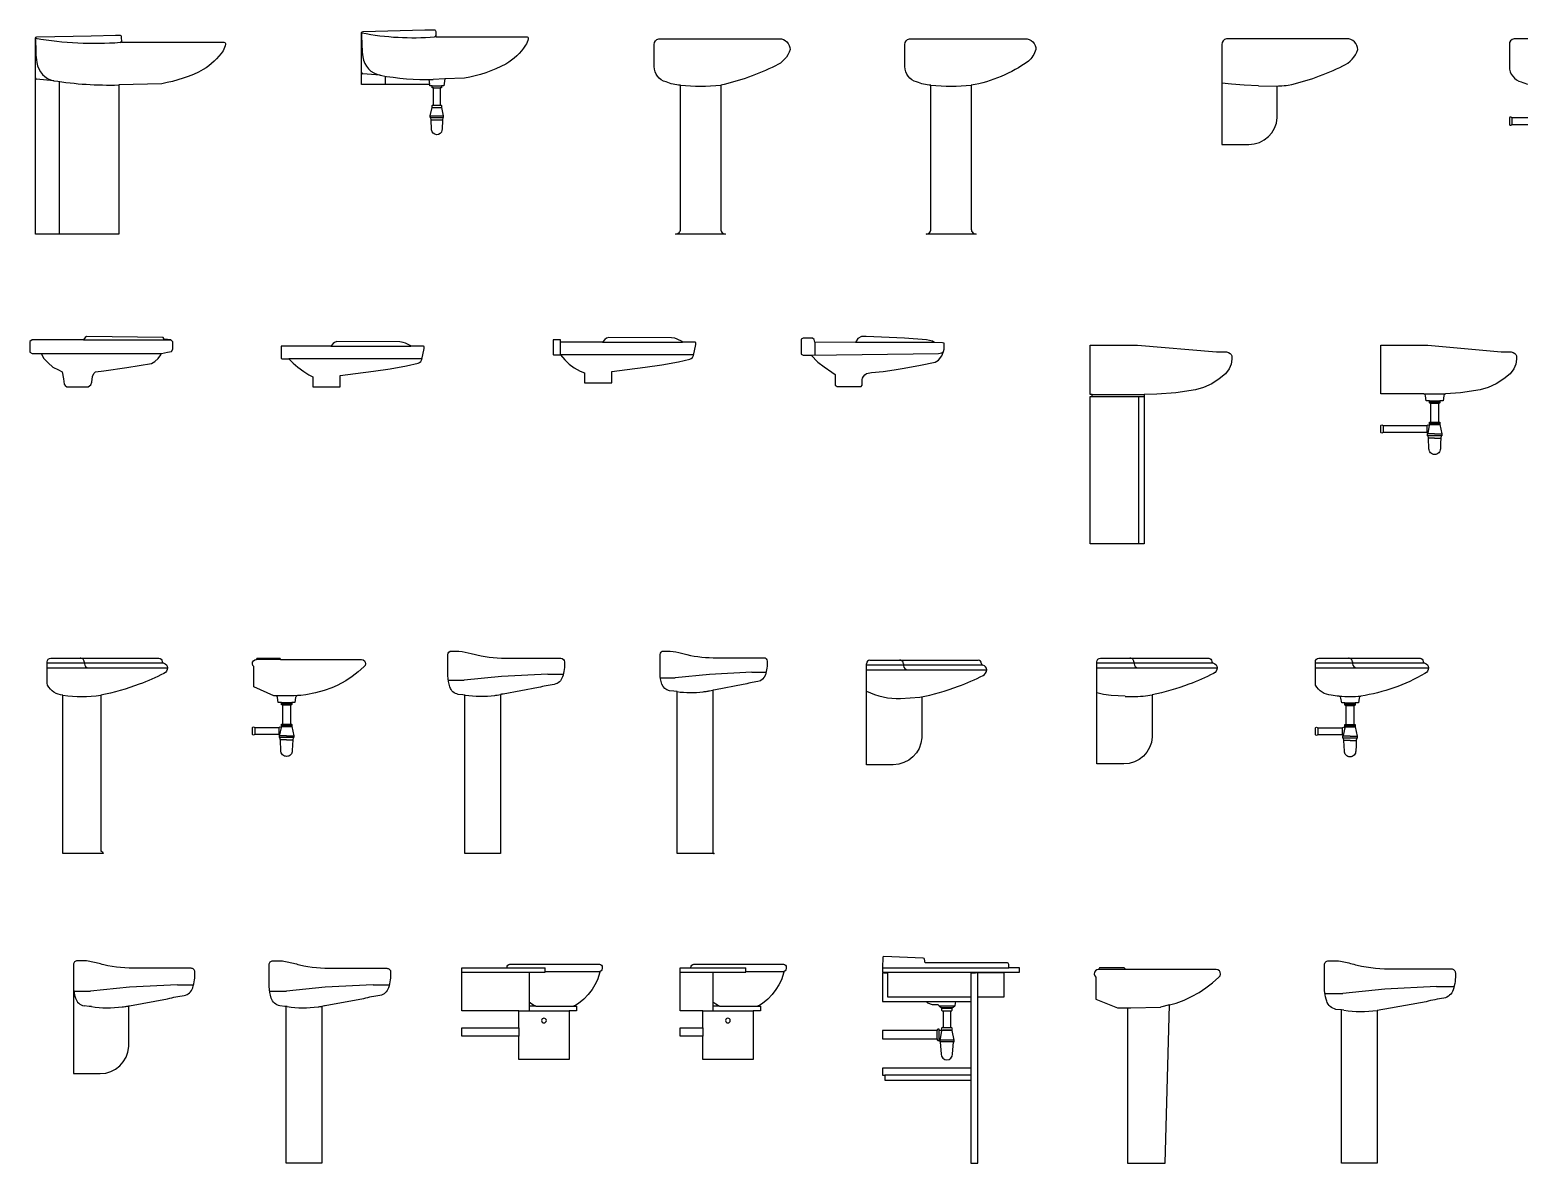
# Model space of a CAD drawing. Header units: millimetres. Extents: x 1876 to 14349, y 797 to 9454.
# Drawn here: x 1876 to 8128, y 4697 to 9454 of the extents above; entities that cross this region are included whole.
import ezdxf

# ---------------------------------------------------------------- set-up
doc = ezdxf.new("R2010")
doc.units = ezdxf.units.MM
doc.layers.add('cad-block.com', color=250, linetype='Continuous')

# ---------------------------------------------------------------- blocks, each defined once
blk = doc.blocks.new('washbasin 1_side_cad-block.com')
at = {"color": 0}
for p, q in [((0.2, 821.9), (2, 763.2)), ((78, 643.7), (5.5, 649.7)), ((100, 639.4), (100, 0))]:
    blk.add_line(p, q, dxfattribs=at)
blk.add_lwpolyline([(336.4, 834.2), (356.8, 834.2), (358.5, 832.8, -0.20768), (361, 827), (361.2, 807.2, 0.410102), (363.2, 805.2), (791.8, 805.2, -0.47533), (798.7, 796.8), (798.7, 796.7, -0.082612), (788, 769.2, -0.111555), (705, 690.2, -0.079619), (531.4, 631.2), (350, 626), (350, 0), (0, 0), (0, 655.7), (0, 820.3), (0.2, 821.9), (0.5, 823, -0.294055), (6.8, 827.3), (234, 832.4)], format="xyb", close=True, dxfattribs=at)
for centre, radius, start, end in [((1.5, 822.6), 1, 167.52517, 260.48007), ((249.4, 2301), 1500, 260.48007, 274.0964), ((301.9, 769.4), 300, 181.18705, 189.44204), ((356.2, 809.8), 5, 274.0964, 0.76835), ((95.2, 732), 90, 187.55797, 258.97062), ((6, 655.7), 6, 180, 265.23636), ((310.9, 2125.5), 1500, 261.06751, 271.49345)]:
    blk.add_arc(centre, radius, start, end, dxfattribs=at)
blk = doc.blocks.new('washbasin 2_side_cad-block.com')
at = {"color": 0}
for p, q in [((0.2, 845.1), (2, 786.4)), ((78, 666.9), (5.5, 673)), ((100, 662.7), (100, 627.4)), ((283.2, 648.9), (286.2, 627.4)), ((350, 651.2), (300.6, 649.3)), ((296.4, 622.6), (336.4, 622.6)), ((301.9, 613.5), (331, 613.5)), ((296.9, 531.7), (336, 531.7)), ((301.9, 540.8), (331, 540.8)), ((289.1, 496.2), (343.7, 496.2)), ((290.2, 488.9), (342.6, 488.9)), ((293.9, 479.9), (338.1, 479.9))]:
    blk.add_line(p, q, dxfattribs=at)
blk.add_lwpolyline([(265.6, 857.4), (307.4, 857.4), (309.1, 856.1, -0.20768), (311.6, 850.3), (311.8, 830.4, 0.410102), (313.8, 828.4), (693, 828.4, -0.47533), (699.9, 820), (699.9, 820, -0.082612), (689.2, 792.4, -0.111555), (606.2, 713.4, -0.079619), (432.6, 654.5), (350, 651.2), (346, 622.6), (336.4, 622.6), (336.4, 615.8, -0.414214), (334.2, 613.5), (331, 613.5), (331, 540.8), (334.2, 540.8, -0.414214), (336.4, 538.5), (336.4, 531.7), (336, 531.7), (343.7, 496.2), (343.7, 488.9), (342.6, 488.9, 0.357483), (341.7, 488.2), (341.7, 488.2), (340.1, 480.1), (340.1, 479.6), (338.3, 438.6), (338, 435.8, -0.896939), (294.7, 437.3), (294.6, 438.7), (292.8, 479.6), (292.7, 480.1), (291.1, 488.2), (291.1, 488.2, 0.357396), (290.2, 488.9), (289.1, 488.9), (289.1, 496.2), (296.9, 531.7), (296.4, 531.7), (296.4, 538.5, -0.414214), (298.7, 540.8), (301.9, 540.8), (301.9, 613.5), (298.7, 613.5, -0.414214), (296.4, 615.8), (296.4, 622.6), (286.9, 622.6), (286.2, 627.4), (0, 627.4), (0, 679), (0, 843.6), (0.2, 845.1), (0.5, 846.3, -0.294055), (6.8, 850.6)], format="xyb", close=True, dxfattribs=at)
for centre, radius, start, end in [((1.5, 845.9), 1, 167.52517, 260.48007), ((214.8, 1938.3), 1114.1, 258.94952, 274.75256), ((306.8, 833.1), 5, 274.0964, 0.76835), ((301.9, 792.7), 300, 181.18705, 189.44204), ((95.2, 755.3), 90, 187.55797, 258.97062), ((6, 679), 6, 180, 265.23636), ((268.6, 1656.5), 1007.7, 259.09708, 271.81927)]:
    blk.add_arc(centre, radius, start, end, dxfattribs=at)
blk = doc.blocks.new('washbasin 3_side_cad-block.com')
at = {"color": 0}
blk.add_lwpolyline([(-126.3, 820), (-66.9, 820), (330.4, 820, -0.414214), (375.8, 774.6, -0.227886), (313.9, 706.6, -0.06194), (84.6, 624.7), (84.6, 20, 0.414214), (104.6, 0), (-104.6, 0, 0.414214), (-84.6, 20), (-84.6, 625, -0.093211), (-144.7, 638.5, -0.343191), (-194.2, 703.1), (-194.2, 795.4, -0.388827), (-174.9, 820)], format="xyb", close=True, dxfattribs=at)
blk.add_arc((1.3, 1470.5), 849.8, 264.19404, 275.62398, dxfattribs=at)
blk = doc.blocks.new('washbasin 4_side_cad-block.com')
at = {"color": 0}
blk.add_lwpolyline([(-66.9, 820), (310.4, 820, -0.414214), (355.8, 774.6, -0.14063), (324.2, 725.3, -0.11192), (84.6, 624.7), (84.6, 20, 0.414214), (104.6, 0), (-104.6, 0, 0.414214), (-84.6, 20), (-84.6, 625, -0.093211), (-144.7, 638.5, -0.343191), (-194.2, 703.1), (-194.2, 795.4, -0.388827), (-174.9, 820), (-126.3, 820)], format="xyb", close=True, dxfattribs=at)
blk.add_arc((1.3, 1470.5), 849.8, 264.19404, 275.62398, dxfattribs=at)
blk = doc.blocks.new('washbasin 5_side_cad-block.com')
at = {"color": 0}
for p, q in [((41, 628.7), (0, 633.3)), ((93, 625), (41, 628.7)), ((153.5, 621.7), (93, 625)), ((153.5, 621.7), (232.4, 621.5))]:
    blk.add_line(p, q, dxfattribs=at)
blk.add_lwpolyline([(242.9, 622, 0.010599), (278.8, 624.7, 0.06194), (508.1, 706.6, 0.227886), (570, 774.6, 0.414214), (524.6, 820), (127.3, 820), (67.9, 820), (19.3, 820, 0.388827), (0, 795.4), (0, 703.1, 0.003543), (0, 702.1), (0, 376.2), (112.6, 376.2, 0.397586), (232.4, 489.3), (232.4, 621.5, 0.003086)], format="xyb", close=True, dxfattribs=at)
blk = doc.blocks.new('washbasin 6_side_cad-block.com')
at = {"color": 0}
for p, q in [((175.8, 593), (219.8, 593)), ((175.8, 590.1), (219.8, 590.1)), ((175.8, 586.8), (219.8, 586.8)), ((181.8, 583), (213.8, 583)), ((181.8, 503), (213.8, 503)), ((10.1, 488.6), (10.1, 459.4)), ((165.2, 488.6), (165.2, 459.4)), ((197.8, 454), (167.8, 454)), ((175.3, 488.6), (168.5, 457.2)), ((226.6, 446), (168.9, 446)), ((175.8, 499.3), (219.8, 499.3)), ((175.8, 495.9), (219.8, 495.9)), ((176.3, 493), (219.3, 493)), ((197.8, 454), (227.8, 454)), ((197.8, 436.1), (173.9, 436.1)), ((197.8, 436.1), (221.6, 436.1))]:
    blk.add_line(p, q, dxfattribs=at)
blk.add_lwpolyline([(109.6, 625, 0.012954), (153.5, 621.7, -0.274411), (159.9, 613.7), (162.8, 593), (175.8, 593), (175.8, 585.5, 0.414214), (178.3, 583), (181.8, 583), (181.8, 503), (178.3, 503, 0.414214), (175.8, 500.5), (175.8, 493), (176.3, 493), (175.3, 488.6, 0.496469), (165.2, 488.6), (10.1, 488.6, 0.496469), (0, 488.6), (0, 459.4, 0.496469), (10.1, 459.4), (165.2, 459.4, 0.159996), (168.5, 457.2), (167.8, 454), (167.8, 446), (168.9, 446, -0.357511), (169.9, 445.2), (171.8, 436), (173.8, 391, 0.414214), (197.8, 367, 0.414214), (221.8, 391), (222.9, 415.2), (223.8, 435.7, -0.038392), (223.8, 436.3), (225.6, 445.2, -0.357511), (226.6, 446), (227.8, 446), (227.8, 454), (219.3, 493), (219.8, 493), (219.8, 500.5, 0.414214), (217.3, 503), (213.8, 503), (213.8, 583), (217.3, 583, 0.414214), (219.8, 585.5), (219.8, 593), (232.8, 593), (235.7, 613.7, -0.298809), (242.9, 622, 0.010599), (278.8, 624.7, 0.06194), (508.1, 706.6, 0.227886), (570, 774.6, 0.414214), (524.6, 820), (127.3, 820), (67.9, 820), (19.3, 820, 0.388827), (0, 795.4), (0, 703.1, 0.343191), (49.5, 638.5, 0.093211)], format="xyb", close=True, dxfattribs=at)
blk.add_arc((195.5, 1470.5), 849.8, 267.1626, 273.19505, dxfattribs=at)
blk = doc.blocks.new('washbasin 11_side_cad-block.com')
at = {"color": 0}
for p, q in [((26, 196.9), (391.8, 196.9)), ((-153, 139.2), (353.1, 139.2))]:
    blk.add_line(p, q, dxfattribs=at)
blk.add_lwpolyline([(-200.1, 145.2), (-190.8, 139.2), (-153, 139.2), (-141.6, 119.3), (-123.6, 100.4), (-103.7, 82.4), (-79.1, 71.1), (-64, 63.5), (-59.2, 33.3), (-55.5, 11.5), (-51.7, 4.9), (-44.7, 0), (44.7, 0), (56.3, 8.7), (60, 20), (63.8, 42.7), (68.6, 56), (76.1, 62.6), (110.2, 67.3), (206.8, 80.5), (310.9, 98.5), (324.2, 106.1), (339.3, 119.3), (349.7, 134.4), (353.1, 139.2), (378.1, 145.8), (394.2, 148.6), (399.9, 157.4), (399.9, 189.1), (391.8, 196.9), (363.9, 200.6), (359.2, 207.3), (38.3, 211), (32.6, 206.3), (26, 196.9), (-189.9, 196.9), (-200.1, 190.7)], close=True, dxfattribs=at)
blk = doc.blocks.new('washbasin 12_side_cad-block.com')
at = {"color": 0}
for p, q in [((18, 170.2), (354.2, 170.2)), ((400.5, 117.2), (-158, 117.2))]:
    blk.add_line(p, q, dxfattribs=at)
blk.add_lwpolyline([(-95.7, 64.3), (-74.1, 50.9), (-57.5, 42.1), (-57.5, 0), (57.5, 0), (57.5, 47.5), (121, 55.7), (197.2, 65.6), (266.6, 75.7), (336.1, 88), (384.8, 98.8), (390.2, 101.4), (395.2, 106.5), (399.9, 114.5), (410, 160.8), (410, 167.5), (409.3, 169.5), (407.1, 170.2), (354.2, 170.2), (353.3, 172.2), (351.5, 173.3), (331.4, 182.7), (321.4, 186.5), (307.7, 188.4), (43.6, 190), (33.8, 186.6), (27.2, 182), (18, 170.2), (-190, 170.2), (-190, 120.7), (-189.1, 118.5), (-187.5, 117.2), (-158, 117.2), (-139.8, 99), (-121.2, 82.9)], close=True, dxfattribs=at)
blk = doc.blocks.new('washbasin 13_side_cad-block.com')
at = {"color": 0}
for p, q in [((-158, 117.2), (-158, 170.2)), ((18, 170.2), (354.2, 170.2)), ((400.5, 117.2), (-158, 117.2))]:
    blk.add_line(p, q, dxfattribs=at)
blk.add_lwpolyline([(-188.5, 180.6), (-189, 180.5), (-189.4, 180.3), (-189.7, 180), (-189.9, 179.6), (-190, 179.1), (-190, 120.7), (-189.1, 118.5), (-187.5, 117.2), (-158, 117.2), (-140.3, 95.6), (-122.8, 78.4), (-101.5, 62.1), (-75.8, 48.6), (-57.5, 42.1), (-57.5, 0), (57.5, 0), (57.5, 47.5), (121, 55.7), (197.2, 65.6), (266.6, 75.7), (336.1, 88), (384.8, 98.8), (390.2, 101.4), (395.2, 106.5), (399.9, 114.5), (410, 160.8), (410, 167.5), (409.3, 169.5), (407.1, 170.2), (354.2, 170.2), (353.3, 172.2), (351.5, 173.3), (331.4, 182.7), (321.4, 186.5), (307.7, 188.4), (43.6, 190), (33.8, 186.6), (27.2, 182), (18, 170.2), (-158, 170.2), (-158, 179.1), (-158.1, 179.6), (-158.3, 180), (-158.6, 180.3), (-159, 180.5), (-159.5, 180.6)], close=True, dxfattribs=at)
blk = doc.blocks.new('washbasin 14_side_cad-block.com')
at = {"color": 0}
for p, q in [((-159.2, 131.9), (375.1, 139.4)), ((-144.1, 186.4), (-144.1, 132.1)), ((358.3, 184.7), (27.3, 185.6)), ((375.1, 139.4), (389.4, 141.9)), ((389.4, 141.9), (396.1, 147))]:
    blk.add_line(p, q, dxfattribs=at)
blk.add_lwpolyline([(51.7, 210.2), (36.5, 202.3), (27.3, 185.6), (-144.1, 186.4), (-146.6, 198.1), (-153.3, 203.2), (-193.6, 203.2), (-200.8, 199.8), (-200.8, 136.1), (-193.6, 131.9), (-159.2, 131.9), (-131.5, 103.3), (-105.4, 83.2), (-72.7, 60.5), (-58.4, 51.3), (-58.4, 6), (-50.8, 0), (50.8, 0), (55, 6), (55, 29.5), (56.7, 36.2), (60.1, 42.9), (65.9, 49.6), (72.7, 55.5), (93.7, 59.7), (143.2, 63.9), (189.4, 70.6), (231.4, 78.2), (300.3, 90.7), (361.7, 103.3), (375.1, 110.9), (388.5, 129.3), (396.1, 147), (399.2, 157.9), (399.2, 182.2), (391.9, 183.9), (358.3, 184.7), (350.7, 191.4), (325.5, 196.5), (233.1, 203.2), (71.5, 210.2)], close=True, dxfattribs=at)
blk = doc.blocks.new('washbasin 15_side_cad-block.com')
at = {"color": 0}
for p, q in [((7.5, 626), (226.3, 626)), ((7.5, 618.6), (226.3, 618.6)), ((204.7, 0), (204.7, 618.6))]:
    blk.add_line(p, q, dxfattribs=at)
blk.add_lwpolyline([(114, 834.2), (198, 834.2), (530.5, 805.2), (571.9, 805.2), (580.4, 802.9), (588.1, 799.2), (592.4, 794.9), (594.2, 789.1), (595, 775), (591.5, 754.2), (583.9, 734.4), (567.8, 713.6), (541.3, 692.8), (510.1, 672), (476.1, 656), (442, 645.6), (359.7, 633.3), (279.4, 628.5), (226.3, 627.3), (226.3, 0), (0, 0), (0, 618.6), (7.5, 618.6), (7.5, 626), (0, 626), (0, 834.2)], close=True, dxfattribs=at)
blk = doc.blocks.new('washbasin 16_side_cad-block.com')
at = {"color": 0}
for p, q in [((181.1, 629.5), (271.4, 629.5)), ((204.3, 600.6), (248.3, 600.6)), ((204.3, 597.7), (248.3, 597.7)), ((204.3, 594.3), (248.3, 594.3)), ((210.3, 590.6), (242.3, 590.6)), ((204.3, 506.9), (248.3, 506.9)), ((204.3, 503.5), (248.3, 503.5)), ((204.8, 500.6), (247.8, 500.6)), ((210.3, 510.6), (242.3, 510.6)), ((10.1, 496.2), (10.1, 467)), ((193.7, 496.2), (193.7, 467)), ((226.3, 461.6), (196.3, 461.6)), ((203.8, 496.2), (197, 464.7)), ((255.1, 453.6), (197.5, 453.6)), ((226.3, 443.7), (202.4, 443.7)), ((226.3, 461.6), (256.3, 461.6)), ((226.3, 443.7), (250.1, 443.7))]:
    blk.add_line(p, q, dxfattribs=at)
blk.add_lwpolyline([(114, 834.2), (198, 834.2), (505.5, 805.2), (546.9, 805.2), (555.4, 802.9), (563.1, 799.2), (567.4, 794.9), (569.2, 789.1), (570, 775), (566.5, 754.2), (558.9, 734.4), (542.8, 713.6), (516.3, 692.8), (485.1, 672), (451.1, 656), (417, 645.6), (334.7, 633.3), (271.4, 629.5, 0.298809), (264.2, 621.3), (261.3, 600.6), (248.3, 600.6), (248.3, 593.1, -0.414214), (245.8, 590.6), (242.3, 590.6), (242.3, 510.6), (245.8, 510.6, -0.414214), (248.3, 508.1), (248.3, 500.6), (247.8, 500.6), (256.3, 461.6), (256.3, 453.6), (255.1, 453.6, 0.357511), (254.1, 452.8), (252.3, 443.9, 0.038392), (252.3, 443.3), (251.4, 422.7), (250.3, 398.6, -0.414214), (226.3, 374.6, -0.414214), (202.3, 398.6), (200.3, 443.6), (198.4, 452.8, 0.357511), (197.5, 453.6), (196.3, 453.6), (196.3, 461.6), (197, 464.7, -0.159996), (193.7, 467), (10.1, 467, -0.496469), (0, 467), (0, 496.2, -0.496469), (10.1, 496.2), (193.7, 496.2, -0.496469), (203.8, 496.2), (204.8, 500.6), (204.3, 500.6), (204.3, 508.1, -0.414214), (206.8, 510.6), (210.3, 510.6), (210.3, 590.6), (206.8, 590.6, -0.414214), (204.3, 593.1), (204.3, 600.6), (191.3, 600.6), (188.4, 621.3, 0.298809), (181.1, 629.5), (0, 629.5), (0, 834.2)], format="xyb", close=True, dxfattribs=at)
blk = doc.blocks.new('washbasin 23_side_cad-block.com')
at = {"color": 0}
for p, q in [((-66.2, 800.4), (418.8, 800.4)), ((-66.2, 779.5), (438.8, 779.5)), ((89.2, 804.5), (89.9, 796.5))]:
    blk.add_line(p, q, dxfattribs=at)
blk.add_lwpolyline([(-32.1, 820), (27.2, 820), (403, 820, -0.421499), (416.2, 806.5, 0.372373), (422.8, 798.5, -0.365327), (438.8, 779.5, -0.259025), (423.8, 755.7, -0.033808), (320.4, 710.5, -0.037848), (158.5, 664.1), (158.5, 10, -0.414214), (168.5, 0), (0, 0), (0, 664.1, -0.247834), (-65.1, 706.5), (-66.2, 714.3), (-66.2, 805, -0.414214), (-51.2, 820)], format="xyb", close=True, dxfattribs=at)
for centre, radius, start, end in [((73.6, 804.5), 15.5, 0, 94.59224), ((106.9, 796.5), 17, 180, 270), ((79.2, 1289.7), 630.6, 262.78085, 277.21915)]:
    blk.add_arc(centre, radius, start, end, dxfattribs=at)
blk = doc.blocks.new('washbasin 24_side_cad-block.com')
at = {"color": 0}
for p, q in [((118.5, 814), (17, 814)), ((143.5, 661.4), (99.6, 661.9)), ((121.5, 633.4), (165.5, 633.4)), ((121.5, 630.5), (165.5, 630.5)), ((121.5, 627.2), (165.5, 627.2)), ((174.8, 661.9), (143.5, 661.4)), ((189.4, 662.6), (174.8, 661.9)), ((127.5, 623.4), (159.5, 623.4)), ((10.1, 529.1), (10.1, 499.8)), ((111, 529.1), (111, 499.8)), ((121.1, 529.1), (114.2, 497.6)), ((121.5, 539.7), (165.5, 539.7)), ((121.5, 536.3), (165.5, 536.3)), ((122, 533.4), (165, 533.4)), ((127.5, 543.4), (159.5, 543.4)), ((143.5, 494.4), (113.5, 494.4)), ((172.4, 486.4), (114.7, 486.4)), ((143.5, 476.5), (119.7, 476.5)), ((143.5, 494.4), (173.5, 494.4)), ((143.5, 476.5), (167.4, 476.5))]:
    blk.add_line(p, q, dxfattribs=at)
blk.add_lwpolyline([(93, 661.9), (89.3, 661.9), (6, 699.8), (6, 784.3), (1.8, 789.6), (0, 796.1), (0.9, 803.2), (4.3, 808.8), (10.6, 812.9), (17.1, 814), (17.5, 816.2), (18.6, 818), (20.2, 819.3), (22.2, 820), (113.4, 820), (115.2, 819.4), (117, 818), (118.1, 816.1), (118.5, 814), (458.6, 814), (465, 812.7), (470.7, 808.8), (474, 803), (475, 796.3), (473, 789.7), (468.4, 784), (444.4, 762.2), (418.5, 743), (391.9, 725.3), (355.2, 705.8), (333.6, 695.8), (301, 683.5), (264.8, 673.7), (224.5, 666.3), (203, 663.4), (189.4, 662.6, 0.319638), (181.4, 654.1), (178.5, 633.4), (165.5, 633.4), (165.5, 625.9, -0.414214), (163, 623.4), (159.5, 623.4), (159.5, 543.4), (163, 543.4, -0.414214), (165.5, 540.9), (165.5, 533.4), (165, 533.4), (173.5, 494.4), (173.5, 486.4), (172.4, 486.4, 0.357511), (171.4, 485.6), (169.6, 476.7, 0.038392), (169.5, 476.1), (168.6, 455.6), (167.5, 431.4, -0.414214), (143.5, 407.4, -0.414214), (119.5, 431.4), (117.5, 476.4), (115.7, 485.6, 0.357511), (114.7, 486.4), (113.5, 486.4), (113.5, 494.4), (114.2, 497.6, -0.159996), (111, 499.8), (10.1, 499.8, -0.496469), (0, 499.8), (0, 529.1, -0.496469), (10.1, 529.1), (111, 529.1, -0.496469), (121.1, 529.1), (122, 533.4), (121.5, 533.4), (121.5, 540.9, -0.414214), (124, 543.4), (127.5, 543.4), (127.5, 623.4), (124, 623.4, -0.414214), (121.5, 625.9), (121.5, 633.4), (108.5, 633.4), (105.6, 654.1, 0.262969), (99.6, 661.9)], format="xyb", close=True, dxfattribs=at)
blk = doc.blocks.new('washbasin 25_side_cad-block.com')
at = {"color": 0}
for p, q in [((273.3, 753.1), (79.6, 743.2)), ((273.3, 753.1), (338.7, 753.1)), ((-144.3, 727.2), (-76.9, 727.2)), ((79.6, 743.2), (-76.9, 727.2)), ((-73.8, 665), (-75, 665.1)), ((-73.5, 664.9), (-73.8, 665)), ((60.9, 665), (75, 667.3))]:
    blk.add_line(p, q, dxfattribs=at)
blk.add_lwpolyline([(79.6, 668.2), (77.2, 667.7, -0.001209), (75, 667.3), (75, 0), (-75, 0), (-75, 665.1), (-82.8, 665.8), (-103, 667.9, -0.272765), (-137.8, 699, -0.065278), (-146.1, 746.1, -0.021792), (-146.2, 762.1), (-146, 834.5, -0.414214), (-130.7, 849.8), (-104.4, 849.8), (-99.4, 849.8, -0.022761), (-48.4, 839.9, -0.011107), (-23.8, 833.3, 0.056947), (113.1, 819.4), (328.4, 819.4, -0.414214), (343.7, 804.1, -0.087194), (335.3, 741.1, -0.272765), (300.6, 709.9, 0.027601), (234.2, 696.5), (86.3, 669.4)], format="xyb", close=True, dxfattribs=at)
for start, end in [(261.65675, 277.18464), (277.18464, 278.44971)]:
    blk.add_arc((-6.7, 1120.5), 460.4, start, end, dxfattribs=at)
blk = doc.blocks.new('washbasin 26_side_cad-block.com')
at = {"color": 0}
for p, q in [((61.2, 751.9), (-82.5, 737.2)), ((239.1, 761), (61.2, 751.9)), ((239.1, 761), (299.1, 761)), ((-144.4, 737.2), (-82.5, 737.2)), ((61.2, 683), (75, 685.6))]:
    blk.add_line(p, q, dxfattribs=at)
blk.add_lwpolyline([(75, 685.6), (75, 0), (-75, 0), (-75, 679.4), (-87.9, 680.9), (-106.6, 682.7, -0.272765), (-138.4, 711.3, -0.065278), (-146.1, 754.5, -0.021792), (-146.2, 769.2), (-146, 835.8, -0.414214), (-132, 849.8), (-107.8, 849.8), (-103.2, 849.8, -0.022761), (-56.4, 840.7, -0.011107), (-33.8, 834.7, 0.056947), (92, 821.9), (289.7, 821.9, -0.414214), (303.7, 807.8, -0.087194), (296, 749.9, -0.272765), (264.1, 721.3, 0.027601), (203.1, 709.1), (86.3, 687.6)], format="xyb", close=True, dxfattribs=at)
blk.add_lwpolyline([(44, 680.1, 0.008941), (59, 682.6)], format="xyb", dxfattribs=at)
blk.add_lwpolyline([(59, 682.6), (61.2, 683)], dxfattribs=at)
for start, end in [(262.26515, 277.18464), (277.18464, 278.44971)]:
    blk.add_arc((-18.1, 1098.4), 422.8, start, end, dxfattribs=at)
blk.add_point((78.9, 0), dxfattribs=at)
blk = doc.blocks.new('washbasin 27_side_cad-block.com')
at = {"color": 0}
for p, q in [((0, 681.5), (0, 796.8)), ((0, 792.1), (485, 792.1)), ((0, 771.3), (505, 771.3)), ((15, 811.8), (34.1, 811.8)), ((34.1, 811.8), (93.4, 811.8)), ((93.4, 811.8), (469.2, 811.8)), ((155.4, 796.3), (156.1, 788.3)), ((143.5, 650.7), (224.7, 655.9))]:
    blk.add_line(p, q, dxfattribs=at)
blk.add_lwpolyline([(232.4, 657.5), (232.4, 485.8, -0.397586), (112.6, 372.7), (0, 372.7), (0, 681.5)], format="xyb", dxfattribs=at)
for centre, radius, start, end in [((15, 796.8), 15, 90, 180), ((139.8, 796.3), 15.5, 0, 94.59224), ((173.1, 788.3), 17, 180, 270), ((469.2, 798.6), 13.2, 358.57857, 90), ((490.4, 798.1), 7.97, 178.57857, 260.27444), ((485.8, 771.3), 19.2, 0, 80.27444), ((476, 772.9), 29, 298.77645, 356.86396), ((-0.5, 1747.3), 1114.4, 281.65856, 290.32846), ((105, 1488.3), 835, 289.71126, 297.45649), ((132.2, 947.8), 297.3, 243.60145, 272.18895)]:
    blk.add_arc(centre, radius, start, end, dxfattribs=at)
blk = doc.blocks.new('washbasin 28_side_cad-block.com')
at = {"color": 0}
for p, q in [((0, 800.4), (485, 800.4)), ((0, 779.5), (505, 779.5)), ((155.4, 804.5), (156.1, 796.5)), ((27.7, 668), (0, 673.7)), ((60.4, 662.9), (27.7, 668)), ((118.9, 659.7), (60.4, 662.9)), ((204.3, 661.9), (232.4, 665.7))]:
    blk.add_line(p, q, dxfattribs=at)
blk.add_lwpolyline([(232.4, 665.7), (232.4, 489.3, -0.397586), (112.6, 376.2), (0, 376.2), (0, 714.3), (0, 805, -0.414214), (15, 820), (34.1, 820), (93.4, 820), (469.2, 820, -0.421499), (482.4, 806.5, 0.372373), (489, 798.5, -0.365327), (505, 779.5, -0.259025), (490, 755.7, -0.033808), (386.6, 710.5, -0.03607)], format="xyb", close=True, dxfattribs=at)
for centre, radius, start, end in [((139.8, 804.5), 15.5, 0, 94.59224), ((173.1, 796.5), 17, 180, 270), ((145.5, 1289.7), 630.6, 267.58397, 275.35459)]:
    blk.add_arc(centre, radius, start, end, dxfattribs=at)
blk = doc.blocks.new('washbasin 29_side_cad-block.com')
at = {"color": 0}
for p, q in [((0, 800.4), (455, 800.4)), ((0, 779.5), (475, 779.5)), ((155.4, 804.5), (156.1, 796.5)), ((123.5, 631.8), (167.5, 631.8)), ((123.5, 628.9), (167.5, 628.9)), ((123.5, 625.5), (167.5, 625.5)), ((129.5, 621.8), (161.5, 621.8)), ((10.1, 527.4), (10.1, 498.2)), ((112.9, 527.4), (112.9, 498.2)), ((123, 527.4), (116.1, 495.9)), ((123.5, 538.1), (167.5, 538.1)), ((123.5, 534.7), (167.5, 534.7)), ((124, 531.8), (167, 531.8)), ((129.5, 541.8), (161.5, 541.8)), ((145.5, 492.8), (115.5, 492.8)), ((174.3, 484.8), (116.6, 484.8)), ((145.5, 474.9), (121.6, 474.9)), ((145.5, 492.8), (175.5, 492.8)), ((145.5, 474.9), (169.3, 474.9))]:
    blk.add_line(p, q, dxfattribs=at)
blk.add_lwpolyline([(34.1, 820), (93.4, 820), (439.2, 820, -0.421499), (452.4, 806.5, 0.372373), (459, 798.5, -0.365327), (475, 779.5, -0.259025), (460, 755.7, -0.09475), (190.6, 660.7, 0.298809), (183.4, 652.5), (180.5, 631.8), (167.5, 631.8), (167.5, 624.3, -0.414214), (165, 621.8), (161.5, 621.8), (161.5, 541.8), (165, 541.8, -0.414214), (167.5, 539.3), (167.5, 531.8), (167, 531.8), (175.5, 492.8), (175.5, 484.8), (174.3, 484.8, 0.357511), (173.3, 484), (171.5, 475.1, 0.038392), (171.4, 474.5), (170.5, 453.9), (169.5, 429.8, -0.414214), (145.5, 405.8, -0.414214), (121.5, 429.8), (119.5, 474.8), (117.6, 484, 0.357511), (116.6, 484.8), (115.5, 484.8), (115.5, 492.8), (116.1, 495.9, -0.159996), (112.9, 498.2), (10.1, 498.2, -0.496469), (0, 498.2), (0, 527.4, -0.496469), (10.1, 527.4), (112.9, 527.4, -0.496469), (123, 527.4), (124, 531.8), (123.5, 531.8), (123.5, 539.3, -0.414214), (126, 541.8), (129.5, 541.8), (129.5, 621.8), (126, 621.8, -0.414214), (123.5, 624.3), (123.5, 631.8), (110.5, 631.8), (107.5, 652.5, 0.298809), (100.3, 660.7, -0.03966), (66.2, 664.1, -0.247834), (1.1, 706.5), (0, 714.3), (0, 805, -0.414214), (15, 820)], format="xyb", close=True, dxfattribs=at)
for centre, radius, start, end in [((139.8, 804.5), 15.5, 0, 94.59224), ((173.1, 796.5), 17, 180, 270), ((145.5, 1289.7), 630.6, 265.8944, 274.1056)]:
    blk.add_arc(centre, radius, start, end, dxfattribs=at)
blk = doc.blocks.new('washbasin 37_side_cad-block.com')
at = {"color": 0}
for p, q in [((1.9, 722.2), (72.1, 722.2)), ((235, 738.9), (72.1, 722.2)), ((436.6, 749.1), (235, 738.9)), ((436.6, 749.1), (504.6, 749.1)), ((66, 658.3), (44.9, 660.5)), ((75.3, 657.4), (66, 658.3)), ((75.6, 657.4), (75.3, 657.4))]:
    blk.add_line(p, q, dxfattribs=at)
blk.add_lwpolyline([(235, 660.8), (395.8, 690.3, -0.027601), (465, 704.2, 0.272765), (501.1, 736.6, 0.087194), (509.8, 802.3, 0.414214), (493.9, 818.2), (269.9, 818.2, -0.056947), (127.3, 832.7, 0.011107), (101.7, 839.5, 0.022761), (48.6, 849.8), (43.5, 849.8), (16, 849.8, 0.414214), (0.1, 833.9), (0, 758.5, 0.021792), (0, 741.8), (0, 376.2), (112.6, 376.2, 0.397586), (232.4, 489.3), (232.4, 660.3)], format="xyb", close=True, dxfattribs=at)
blk.add_lwpolyline([(215.5, 657.5, 0.008941), (232.4, 660.3)], format="xyb", dxfattribs=at)
for centre, radius, start, end in [((191, 750.6), 191.3, 182.63035, 197.56979), ((54.3, 707.3), 47.8, 197.56979, 258.59841), ((145.1, 1131.5), 479.2, 261.65675, 277.18464), ((145.1, 1131.5), 479.2, 277.18464, 278.44971)]:
    blk.add_arc(centre, radius, start, end, dxfattribs=at)
blk = doc.blocks.new('washbasin 38_side_cad-block.com')
at = {"color": 0}
for p, q in [((-144.2, 722.2), (-74, 722.2)), ((88.8, 738.9), (-74, 722.2)), ((290.5, 749.1), (88.8, 738.9)), ((290.5, 749.1), (358.4, 749.1)), ((-70.6, 657.4), (-75, 657.8))]:
    blk.add_line(p, q, dxfattribs=at)
blk.add_lwpolyline([(-146.1, 741.8, -0.021792), (-146.2, 758.5), (-146, 833.9, -0.414214), (-130.1, 849.8), (-102.7, 849.8), (-97.5, 849.8, -0.022761), (-44.4, 839.5, -0.011107), (-18.8, 832.7, 0.056947), (123.7, 818.2), (347.8, 818.2, -0.414214), (363.7, 802.3, -0.087194), (354.9, 736.6, -0.272765), (318.8, 704.2, 0.027601), (249.7, 690.3), (88.8, 660.8), (86.3, 660.3, -0.005985), (75, 658.4), (75, 0), (-75, 0), (-75, 657.8), (-80.2, 658.3), (-101.3, 660.5, -0.272765), (-137.4, 692.9, -0.065278)], format="xyb", close=True, dxfattribs=at)
for start, end in [(261.65675, 277.18464), (277.18464, 279.12719)]:
    blk.add_arc((-1, 1131.5), 479.2, start, end, dxfattribs=at)
blk = doc.blocks.new('washbasin 39_side_cad-block.com')
at = {"color": 0}
for p, q in [((190, 820), (350, 820)), ((350, 802), (350, 820)), ((0, 802), (350, 802)), ((282.5, 802), (282.5, 639.3)), ((350, 805.4), (581.5, 805.4)), ((239.2, 639.3), (450.8, 639.3)), ((294, 668.2), (282.5, 676.3)), ((310.5, 659.3), (282.5, 659.3)), ((301.2, 663.1), (294, 668.2)), ((310.5, 659.3), (301.2, 663.1)), ((310.5, 659.3), (469.5, 659.3)), ((239.2, 568), (239.2, 533)), ((335.8, 602.6), (335, 598.8)), ((335, 598.8), (335.8, 594.9)), ((337.9, 605.8), (335.8, 602.6)), ((335.8, 594.9), (337.9, 591.7)), ((341.2, 608), (337.9, 605.8)), ((337.9, 591.7), (341.2, 589.5)), ((345, 608.8), (341.2, 608)), ((341.2, 589.5), (345, 588.8)), ((348.8, 608), (345, 608.8)), ((345, 588.8), (348.8, 589.5)), ((352.1, 605.8), (348.8, 608)), ((348.8, 589.5), (352.1, 591.7)), ((354.2, 602.6), (352.1, 605.8)), ((352.1, 591.7), (354.2, 594.9)), ((355, 598.8), (354.2, 602.6)), ((354.2, 594.9), (355, 598.8))]:
    blk.add_line(p, q, dxfattribs=at)
blk.add_lwpolyline([(239.2, 533), (0, 533), (0, 568), (239.2, 568), (239.2, 639.3), (0, 639.3), (0, 820), (190, 820), (190, 823, -0.414214), (202, 835), (578, 835, -0.414214), (590, 823), (590, 820), (590, 815.1), (588.5, 811), (585, 807.4), (581.5, 805.4), (580.2, 804.1), (579.7, 802), (570.3, 770.3), (559.1, 748.6), (546.8, 729.8), (530.4, 707.5), (512.7, 688.7), (496.9, 675.8), (486, 668.2), (478.8, 663.1), (469.5, 659.3), (482.1, 659.3), (482.1, 639.3), (450.8, 639.3), (450.8, 435), (239.2, 435)], format="xyb", close=True, dxfattribs=at)
blk = doc.blocks.new('washbasin 40_side_cad-block.com')
at = {"color": 0}
for p, q in [((45, 820), (275, 820)), ((275, 802), (275, 820)), ((0, 802), (275, 802)), ((137.5, 802), (137.5, 639.3)), ((275, 805.4), (436.5, 805.4)), ((94.2, 639.3), (305.8, 639.3)), ((149, 668.2), (137.5, 676.3)), ((165.5, 659.3), (137.5, 659.3)), ((156.2, 663.1), (149, 668.2)), ((165.5, 659.3), (156.2, 663.1)), ((165.5, 659.3), (324.5, 659.3)), ((94.2, 568), (94.2, 533)), ((190.8, 602.6), (190, 598.8)), ((190, 598.8), (190.8, 594.9)), ((192.9, 605.8), (190.8, 602.6)), ((190.8, 594.9), (192.9, 591.7)), ((196.2, 608), (192.9, 605.8)), ((192.9, 591.7), (196.2, 589.5)), ((200, 608.8), (196.2, 608)), ((196.2, 589.5), (200, 588.8)), ((203.8, 608), (200, 608.8)), ((200, 588.8), (203.8, 589.5)), ((207.1, 605.8), (203.8, 608)), ((203.8, 589.5), (207.1, 591.7)), ((209.2, 602.6), (207.1, 605.8)), ((207.1, 591.7), (209.2, 594.9)), ((210, 598.8), (209.2, 602.6)), ((209.2, 594.9), (210, 598.8))]:
    blk.add_line(p, q, dxfattribs=at)
blk.add_lwpolyline([(0, 533), (0, 568), (94.2, 568), (94.2, 639.3), (0, 639.3), (0, 820), (45, 820), (45, 823, -0.414214), (57, 835), (433, 835, -0.414214), (445, 823), (445, 820), (445, 815.1), (443.5, 811), (440, 807.4), (436.5, 805.4), (435.2, 804.1), (434.7, 802), (425.3, 770.3), (414.1, 748.6), (401.8, 729.8), (385.4, 707.5), (367.7, 688.7), (351.9, 675.8), (341, 668.2), (333.8, 663.1), (324.5, 659.3), (337.1, 659.3), (337.1, 639.3), (305.8, 639.3), (305.8, 435), (94.2, 435), (94.2, 533)], format="xyb", close=True, dxfattribs=at)
blk = doc.blocks.new('washbasin 41_side_cad-block.com')
at = {"color": 0}
for p, q in [((0, 820), (530, 820)), ((5, 802), (390, 802)), ((5, 799), (20, 799)), ((15, 799), (15, 802)), ((20, 799), (20, 699)), ((370, 799), (390, 799)), ((370, 799), (370, 679)), ((380, 799), (380, 802)), ((400, 699, 0), (400, 799)), ((20, 699), (370, 699)), ((182.5, 679), (307, 679)), ((237.4, 660.3), (302.6, 660.3)), ((292.5, 652.3), (247.5, 652.3)), ((292.5, 649.3), (247.5, 649.3)), ((254, 639.3), (286, 639.3)), ((254, 569), (286, 569)), ((229.3, 521.5, 0), (229.3, 556.5)), ((237.9, 521.5), (237.9, 556.5)), ((300, 516), (240, 516)), ((247.4, 556.5), (241, 521.5)), ((298, 510), (242, 510)), ((286, 559), (254, 559)), ((286, 557), (254, 557)), ((370, 399), (370, 349)), ((370, 369), (10, 369)), ((370, 369), (10, 369))]:
    blk.add_line(p, q, dxfattribs=at)
blk.add_lwpolyline([(229.3, 520.1, 0.414214), (234.3, 515.1), (237.9, 515.1), (237.9, 521.5), (241, 521.5), (240, 516), (240, 510), (242, 510), (246, 458, 1), (294, 458), (298, 510), (300, 510), (300, 516), (292.5, 557), (286, 557), (286, 559), (292.5, 559), (292.5, 565, 0.414214), (288.5, 569), (286, 569), (286, 639.3), (288.5, 639.3, 0.414214), (292.5, 643.3), (292.5, 649.3), (292.5, 652.3), (302.6, 660.3), (304.6, 662), (307, 679), (370, 679), (370, 399), (0, 399), (0, 369), (10, 369), (10, 349), (370, 349), (370, 0), (400, 0), (400, 699), (510, 699), (510, 799), (390, 799), (390, 802), (575, 802), (575, 820), (530, 820), (529.4, 833.4, 0.40292), (520.5, 841), (178.3, 841), (176.5, 856.2, 0.355299), (170.8, 861.3), (4.6, 867.1, 0.4142), (1.5, 864.2), (0, 820), (0, 802), (5, 802), (5, 799), (0, 799), (0, 679), (182.5, 679), (189.2, 673.6), (208.3, 666.5), (232.4, 666.3), (237.4, 660.3), (247.5, 652.3), (247.5, 649.3), (247.5, 643.3, 0.414214), (251.5, 639.3), (254, 639.3), (254, 569), (251.5, 569, 0.414214), (247.5, 565), (247.5, 559), (254, 559), (254, 557), (247.5, 557), (247.4, 556.5), (237.9, 556.5), (237.9, 562.9), (234.3, 562.9, 0.414214), (229.3, 557.9), (229.3, 556.5), (0, 556.5), (0, 521.5), (229.3, 521.5)], format="xyb", close=True, dxfattribs=at)
blk = doc.blocks.new('washbasin 42_side_cad-block.com')
at = {"color": 0}
for p, q in [((-89, 813.6), (-200.1, 813.6)), ((-78.8, 652), (-65.6, 652.5)), ((-65.6, 652.5), (58.8, 654.7)), ((97.5, 664.2), (58.8, 654.7))]:
    blk.add_line(p, q, dxfattribs=at)
blk.add_lwpolyline([(78.8, 0), (97.5, 664.2), (124.7, 672), (158.5, 684.9), (188.8, 699.1), (221.3, 717), (250.1, 735.7), (277.4, 756.6), (304.2, 780.4), (309.5, 786.7), (311.2, 794), (309.8, 801.7), (306.5, 807.7), (299.5, 812.2), (293.2, 813.6), (-89, 813.6), (-89.4, 815.7), (-90.7, 817.9), (-92.6, 819.4), (-94.7, 820), (-194.2, 820), (-196.4, 819.4), (-198.4, 817.9), (-199.5, 815.9), (-200, 813.6), (-207.4, 812.2), (-213.6, 808.2), (-217.6, 801.6), (-218.8, 794), (-216.8, 786.5), (-211.9, 780.7), (-211.9, 688.3), (-120.7, 651.7), (-78.8, 652), (-78.8, 0)], close=True, dxfattribs=at)
blk = doc.blocks.new('washbasin 43_side_cad-block.com')
at = {"color": 0}
for p, q in [((-144.1, 712.2), (-68.4, 712.2)), ((107.2, 730.2), (-68.4, 712.2)), ((324.7, 741.2), (107.2, 730.2)), ((324.7, 741.2), (398, 741.2)), ((-65, 642.3), (-75, 643.3)), ((-64.6, 642.3), (-65, 642.3))]:
    blk.add_line(p, q, dxfattribs=at)
blk.add_lwpolyline([(107.2, 646, -0.015798), (75, 640.9), (75, 0), (-75, 0), (-75, 643.3), (-97.8, 645.6, -0.272765), (-136.7, 680.6, -0.087194), (-146.2, 751.3), (-146, 832.7, -0.414214), (-128.8, 849.9), (-99.3, 849.9), (-93.7, 849.9, -0.022761), (-36.5, 838.7, -0.011107), (-8.9, 831.3, 0.056947), (144.9, 815.7), (386.5, 815.7, -0.414214), (403.7, 798.5, -0.087194), (394.2, 727.8, -0.272765), (355.3, 692.8, 0.027601), (280.8, 677.8)], format="xyb", close=True, dxfattribs=at)
blk.add_arc((10.4, 1153.6), 516.8, 261.65675, 277.18464, dxfattribs=at)

msp = doc.modelspace()

# ---------------------------------------------------------------- block references
at = {"layer": 'cad-block.com'}
for name, p in [('washbasin 2_side_cad-block.com', (3267.8, 8596.8)), ('washbasin 1_side_cad-block.com', (1898.8, 8596.8)), ('washbasin 3_side_cad-block.com', (4691.5, 8596.8)), ('washbasin 4_side_cad-block.com', (5743.3, 8596.8)), ('washbasin 5_side_cad-block.com', (6880, 8596.8)), ('washbasin 6_side_cad-block.com', (8087.1, 8596.8)), ('washbasin 11_side_cad-block.com', (2075.6, 7955.7)), ('washbasin 12_side_cad-block.com', (3121.3, 7955.7)), ('washbasin 13_side_cad-block.com', (4262.1, 7972.7)), ('washbasin 14_side_cad-block.com', (5315.1, 7956.4)), ('washbasin 15_side_cad-block.com', (6327.2, 7296.8)), ('washbasin 16_side_cad-block.com', (7546.9, 7296.8)), ('washbasin 23_side_cad-block.com', (2014.9, 5996.8)), ('washbasin 24_side_cad-block.com', (2810.1, 5996.8)), ('washbasin 25_side_cad-block.com', (3776.6, 5996.8)), ('washbasin 26_side_cad-block.com', (4667.6, 5996.8)), ('washbasin 28_side_cad-block.com', (6355.3, 5996.8)), ('washbasin 29_side_cad-block.com', (7272.5, 5996.8)), ('washbasin 27_side_cad-block.com', (5387.6, 5996.8)), ('washbasin 37_side_cad-block.com', (2058.5, 4696.8)), ('washbasin 38_side_cad-block.com', (3026.6, 4696.8)), ('washbasin 39_side_cad-block.com', (3689, 4696.8)), ('washbasin 40_side_cad-block.com', (4606.1, 4696.8)), ('washbasin 41_side_cad-block.com', (5455.6, 4696.8)), ('washbasin 42_side_cad-block.com', (6562.9, 4696.8)), ('washbasin 43_side_cad-block.com', (7456.6, 4696.8))]:
    msp.add_blockref(name, p, dxfattribs=at)

doc.saveas('drawing.dxf')
